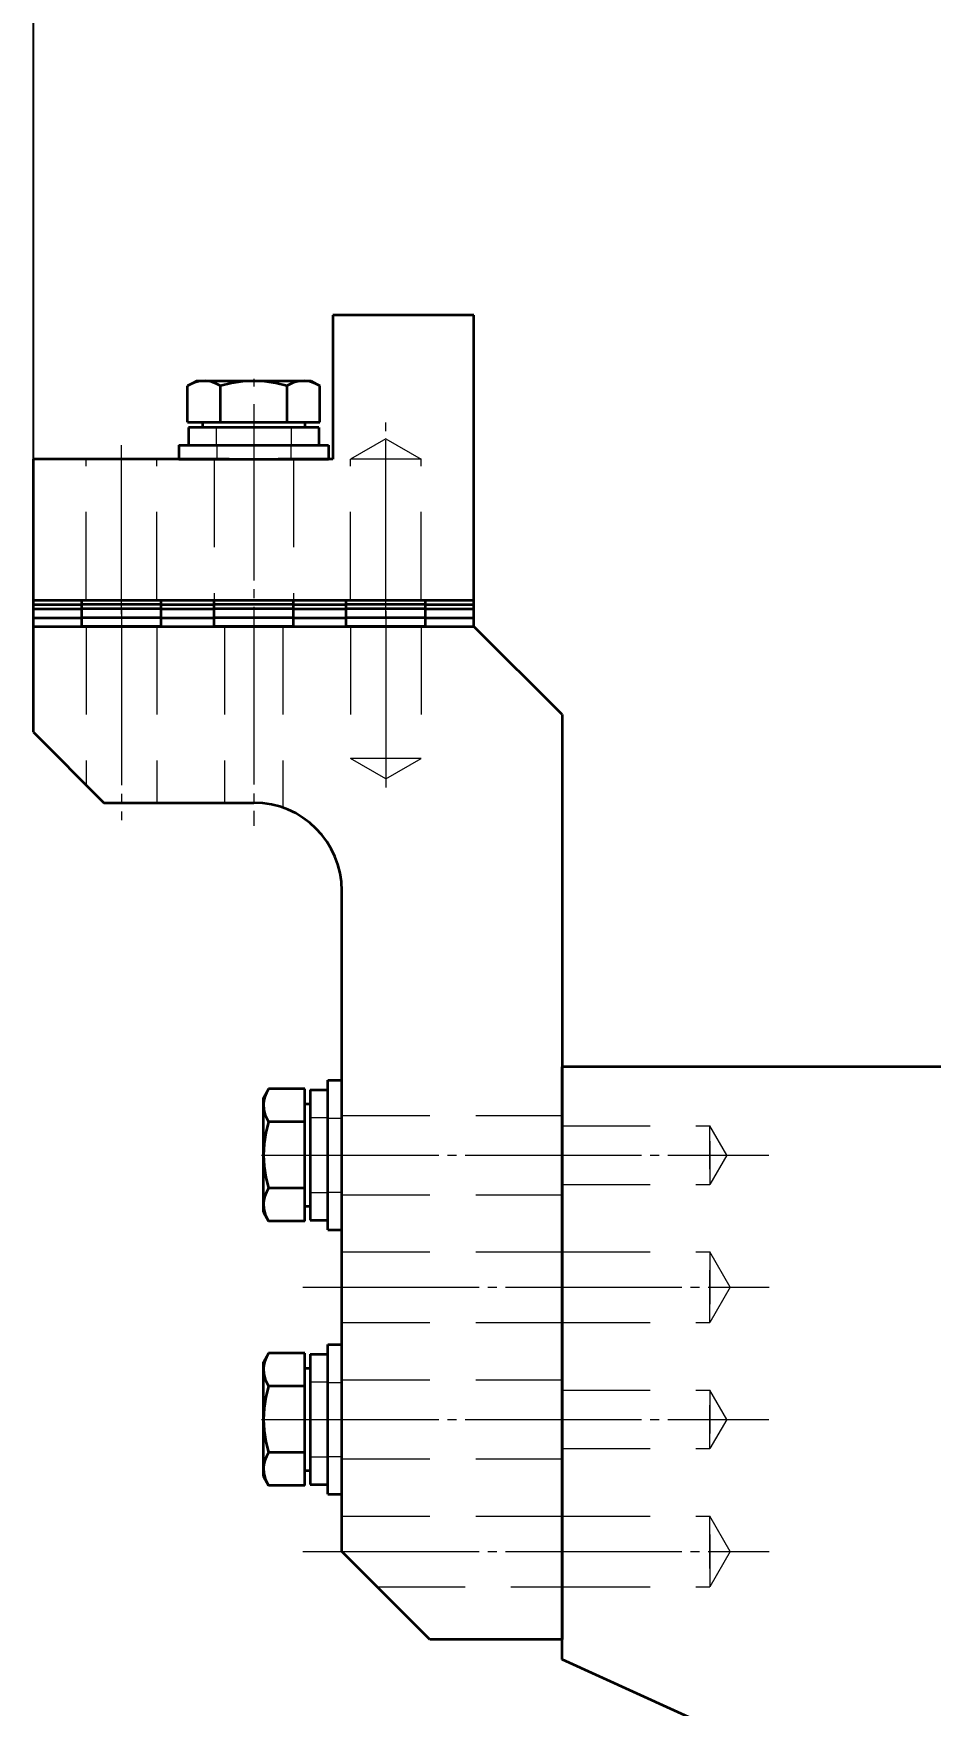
# Model space of a CAD drawing. Header units: millimetres. Extents: x 7914 to 16415, y -883 to 305.
# Drawn here: x 8194.7 to 8296.5, y -98.4 to 91.4 of the extents above; entities that cross this region are included whole.
import ezdxf

# ---------------------------------------------------------------- set-up
doc = ezdxf.new("R2010")
doc.units = ezdxf.units.MM
doc.linetypes.add('CENTER-HOKUTO', pattern=[23, 20, -1, 1, -1])
doc.linetypes.add('HIDDEN-HOKUTO', pattern=[3.8, 2.5, -1.3])
doc.layers.add('AM_7', color=2, linetype='CENTER-HOKUTO', lineweight=30)
doc.layers.add('AM_HID', color=1, linetype='HIDDEN-HOKUTO', lineweight=25)
doc.layers.add('word_dim', color=253, linetype='Continuous')
doc.styles.get("Standard").update_dxf_attribs({"font": 'romans.shx', "bigfont": 'bigfont.shx'})
doc.dimstyles.new('RS1-4', dxfattribs={"dimscale": 4, "dimtxt": 3.5, "dimasz": 3, "dimexe": 1, "dimexo": 0, "dimgap": 1, "dimtad": 3, "dimdsep": 46, "dimtxsty": 'Standard', "dimblk1": 'OPEN', "dimblk2": 'OPEN', "dimsah": 1, "dimcen": 0, "dimclrd": 256, "dimclre": 256, "dimclrt": 3, "dimadec": 0, "dimazin": 0, "dimtfac": 1, "dimtmove": 0, "dimatfit": 3, "dimldrblk": 'OPEN', "dimfxl": 0, "dimtolj": 1, "dimtzin": 0, "dimarcsym": 0})

# ---------------------------------------------------------------- blocks, each defined once
blk = doc.blocks.new('_Open')
at = {"color": 0, "lineweight": -2}
for p, q in [((-1, 0.167), (0, 0)), ((-1, -0.167), (0, 0)), ((0, 0), (-1, 0))]:
    blk.add_line(p, q, dxfattribs=at)
blk = doc.blocks.new('*D267')
at = {"layer": 'DEFPOINTS', "color": 0, "linetype": 'Continuous', "ltscale": 2}
for p in [(8630.39, 190.76), (8630.39, 123.12), (8194.72, 35.06)]:
    blk.add_point(p, dxfattribs=at)
at = {"layer": 'word_dim', "linetype": 'Continuous', "lineweight": -2, "ltscale": 2}
for p, q in [((8194.72, 35.06), (8194.72, 194.76)), ((8630.39, 123.12), (8630.39, 194.76)), ((8206.72, 190.76), (8618.39, 190.76))]:
    blk.add_line(p, q, dxfattribs=at)
at = {"layer": 'word_dim', "linetype": 'Continuous', "lineweight": -2, "ltscale": 2, "xscale": 12, "yscale": 12, "zscale": 12, "rotation": 180}
blk.add_blockref('_Open', (8194.72, 190.76), dxfattribs=at)
at = {"layer": 'word_dim', "linetype": 'Continuous', "lineweight": -2, "ltscale": 2, "xscale": 12, "yscale": 12, "zscale": 12}
blk.add_blockref('_Open', (8630.39, 190.76), dxfattribs=at)
at = {"layer": 'word_dim', "color": 3, "linetype": 'Continuous', "ltscale": 2, "insert": (8412.56, 201.76), "char_height": 14, "attachment_point": 5}
blk.add_mtext('\\A1;435.67', dxfattribs=at)

msp = doc.modelspace()

# ---------------------------------------------------------------- linework, layer by layer
at = {"color": 7, "lineweight": 35, "ltscale": 0.4}
for p, q in [((8244.723, 59.413), (8228.723, 59.413)), ((8194.723, 27.056), (8194.723, 43.056))]:
    msp.add_line(p, q, dxfattribs=at)
at = {"color": 7, "lineweight": 35, "ltscale": 0.408925}
msp.add_line((8228.723, 59.413), (8228.723, 43.056), dxfattribs=at)
at = {"color": 7, "lineweight": 35}
for p, q in [((8244.723, 27.056), (8244.723, 59.413)), ((8216.949, 43.056), (8194.723, 43.056)), ((8194.723, 27.056), (8244.723, 27.056)), ((8194.723, 24.056), (8244.723, 24.056)), ((8254.723, 14.056), (8254.723, -90.944)), ((8229.723, -80.944), (8229.723, -5.944)), ((8254.723, -93.213), (8254.723, -25.944)), ((8299.223, -25.944), (8254.723, -25.944)), ((8357.723, -139.944), (8254.723, -93.213))]:
    msp.add_line(p, q, dxfattribs=at)
at = {"color": 7, "lineweight": 35, "ltscale": 0.029085}
for p, q in [((8213.223, 51.956), (8212.216, 51.374)), ((8226.223, 51.956), (8227.231, 51.374))]:
    msp.add_line(p, q, dxfattribs=at)
at = {"color": 7, "lineweight": 35, "ltscale": 0.102957}
for p, q in [((8212.216, 47.256), (8212.216, 51.374)), ((8215.967, 47.256), (8215.967, 51.374)), ((8223.48, 51.374), (8223.48, 47.256)), ((8227.231, 47.256), (8227.231, 51.374)), ((8225.523, -28.437), (8221.405, -28.437)), ((8225.523, -32.187), (8221.405, -32.187)), ((8225.523, -39.701), (8221.405, -39.701)), ((8225.523, -43.452), (8221.405, -43.452)), ((8225.523, -58.437), (8221.405, -58.437)), ((8225.523, -62.187), (8221.405, -62.187)), ((8225.523, -69.701), (8221.405, -69.701)), ((8225.523, -73.452), (8221.405, -73.452))]:
    msp.add_line(p, q, dxfattribs=at)
at = {"color": 7, "lineweight": 35, "ltscale": 0.1625}
for p, q in [((8213.223, 51.956), (8219.723, 51.956)), ((8219.723, 51.956), (8226.223, 51.956)), ((8220.823, -35.944), (8220.823, -29.444)), ((8220.823, -42.444), (8220.823, -35.944)), ((8220.823, -65.944), (8220.823, -59.444)), ((8220.823, -72.444), (8220.823, -65.944))]:
    msp.add_line(p, q, dxfattribs=at)
at = {"color": 7, "lineweight": 35, "ltscale": 0.093771}
for p, q in [((8212.216, 47.256), (8215.967, 47.256)), ((8223.48, 47.256), (8227.231, 47.256)), ((8225.523, -32.187), (8225.523, -28.437)), ((8225.523, -43.452), (8225.523, -39.701)), ((8225.523, -62.187), (8225.523, -58.437)), ((8225.523, -73.452), (8225.523, -69.701))]:
    msp.add_line(p, q, dxfattribs=at)
at = {"color": 7, "lineweight": 35, "ltscale": 0.185}
for p, q in [((8219.723, 46.656), (8212.323, 46.656)), ((8227.123, 46.656), (8219.723, 46.656)), ((8226.123, -35.944), (8226.123, -43.344)), ((8226.123, -65.944), (8226.123, -73.344))]:
    msp.add_line(p, q, dxfattribs=at)
at = {"color": 7, "lineweight": 35, "ltscale": 0.049999}
for p, q in [((8212.323, 46.656), (8212.323, 44.656)), ((8227.123, 46.656), (8227.123, 44.656))]:
    msp.add_line(p, q, dxfattribs=at)
at = {"color": 7, "lineweight": 35, "ltscale": 0.015001}
for p, q in [((8213.908, 47.256), (8213.908, 46.656)), ((8225.538, 47.256), (8225.538, 46.656))]:
    msp.add_line(p, q, dxfattribs=at)
at = {"color": 7, "lineweight": 35, "ltscale": 0.187833}
for p, q in [((8215.967, 47.256), (8223.48, 47.256)), ((8225.523, -39.701), (8225.523, -32.187)), ((8225.523, -69.701), (8225.523, -62.187))]:
    msp.add_line(p, q, dxfattribs=at)
at = {"color": 7, "lineweight": 35, "ltscale": 0.2125}
for p, q in [((8211.223, 44.656), (8219.723, 44.656)), ((8219.723, 44.656), (8228.223, 44.656)), ((8211.223, 43.056), (8219.723, 43.056)), ((8219.723, 43.056), (8228.223, 43.056)), ((8228.123, -35.944), (8228.123, -27.444)), ((8229.723, -35.944), (8229.723, -27.444)), ((8228.123, -44.444), (8228.123, -35.944)), ((8229.723, -44.444), (8229.723, -35.944)), ((8228.123, -65.944), (8228.123, -57.444)), ((8229.723, -65.944), (8229.723, -57.444)), ((8228.123, -74.444), (8228.123, -65.944)), ((8229.723, -74.444), (8229.723, -65.944))]:
    msp.add_line(p, q, dxfattribs=at)
at = {"color": 7, "lineweight": 35, "ltscale": 0.04}
for p, q in [((8211.223, 44.656), (8211.223, 43.056)), ((8228.223, 44.656), (8228.223, 43.056)), ((8228.123, -27.444), (8229.723, -27.444)), ((8228.123, -44.444), (8229.723, -44.444)), ((8228.123, -57.444), (8229.723, -57.444)), ((8228.123, -74.444), (8229.723, -74.444))]:
    msp.add_line(p, q, dxfattribs=at)
at = {"color": 7, "lineweight": 35, "ltscale": 0.155593}
msp.add_line((8228.723, 43.056), (8222.5, 43.056), dxfattribs=at)
at = {"color": 7, "lineweight": 35, "ltscale": 0.0125}
for p, q in [((8194.723, 26.556), (8194.723, 27.056)), ((8200.223, 26.556), (8200.223, 27.056)), ((8209.223, 26.556), (8209.223, 27.056)), ((8215.223, 26.556), (8215.223, 27.056)), ((8224.223, 26.556), (8224.223, 27.056)), ((8230.223, 26.556), (8230.223, 27.056)), ((8239.223, 26.556), (8239.223, 27.056)), ((8244.723, 26.556), (8244.723, 27.056)), ((8194.723, 26.056), (8194.723, 26.556)), ((8200.223, 26.056), (8200.223, 26.556)), ((8209.223, 26.056), (8209.223, 26.556)), ((8215.223, 26.056), (8215.223, 26.556)), ((8224.223, 26.056), (8224.223, 26.556)), ((8230.223, 26.056), (8230.223, 26.556)), ((8239.223, 26.056), (8239.223, 26.556)), ((8244.723, 26.056), (8244.723, 26.556))]:
    msp.add_line(p, q, dxfattribs=at)
at = {"color": 7, "lineweight": 35, "ltscale": 0.1375}
for p, q in [((8194.723, 27.056), (8200.223, 27.056)), ((8239.223, 27.056), (8244.723, 27.056)), ((8194.723, 26.556), (8200.223, 26.556)), ((8194.723, 26.556), (8200.223, 26.556)), ((8194.723, 26.056), (8200.223, 26.056)), ((8194.723, 26.056), (8200.223, 26.056)), ((8194.723, 25.056), (8200.223, 25.056)), ((8194.723, 25.056), (8200.223, 25.056)), ((8239.223, 26.556), (8244.723, 26.556)), ((8239.223, 26.556), (8244.723, 26.556)), ((8239.223, 26.056), (8244.723, 26.056)), ((8239.223, 26.056), (8244.723, 26.056)), ((8239.223, 25.056), (8244.723, 25.056)), ((8239.223, 25.056), (8244.723, 25.056)), ((8194.723, 24.056), (8200.223, 24.056)), ((8239.223, 24.056), (8244.723, 24.056))]:
    msp.add_line(p, q, dxfattribs=at)
at = {"color": 7, "lineweight": 35, "ltscale": 0.15}
for p, q in [((8209.223, 27.056), (8215.223, 27.056)), ((8224.223, 27.056), (8230.223, 27.056)), ((8209.223, 26.556), (8215.223, 26.556)), ((8209.223, 26.556), (8215.223, 26.556)), ((8209.223, 26.056), (8215.223, 26.056)), ((8209.223, 26.056), (8215.223, 26.056)), ((8209.223, 25.056), (8215.223, 25.056)), ((8209.223, 25.056), (8215.223, 25.056)), ((8224.223, 26.556), (8230.223, 26.556)), ((8224.223, 26.556), (8230.223, 26.556)), ((8224.223, 26.056), (8230.223, 26.056)), ((8224.223, 26.056), (8230.223, 26.056)), ((8224.223, 25.056), (8230.223, 25.056)), ((8224.223, 25.056), (8230.223, 25.056)), ((8209.223, 24.056), (8215.223, 24.056)), ((8224.223, 24.056), (8230.223, 24.056))]:
    msp.add_line(p, q, dxfattribs=at)
at = {"color": 7, "lineweight": 35, "ltscale": 0.025}
for p, q in [((8194.723, 25.056), (8194.723, 26.056)), ((8194.723, 24.056), (8194.723, 25.056)), ((8200.223, 25.056), (8200.223, 26.056)), ((8200.223, 24.056), (8200.223, 25.056)), ((8209.223, 25.056), (8209.223, 26.056)), ((8209.223, 24.056), (8209.223, 25.056)), ((8215.223, 25.056), (8215.223, 26.056)), ((8215.223, 24.056), (8215.223, 25.056)), ((8224.223, 25.056), (8224.223, 26.056)), ((8224.223, 24.056), (8224.223, 25.056)), ((8230.223, 25.056), (8230.223, 26.056)), ((8230.223, 24.056), (8230.223, 25.056)), ((8239.223, 25.056), (8239.223, 26.056)), ((8239.223, 24.056), (8239.223, 25.056)), ((8244.723, 25.056), (8244.723, 26.056)), ((8244.723, 24.056), (8244.723, 25.056))]:
    msp.add_line(p, q, dxfattribs=at)
at = {"color": 7, "lineweight": 35, "ltscale": 0.225}
for p, q in [((8209.223, 26.556), (8200.223, 26.556)), ((8209.223, 26.556), (8200.223, 26.556)), ((8209.223, 26.056), (8200.223, 26.056)), ((8209.223, 26.056), (8200.223, 26.056)), ((8209.223, 25.056), (8200.223, 25.056)), ((8209.223, 25.056), (8200.223, 25.056)), ((8224.223, 26.556), (8215.223, 26.556)), ((8224.223, 26.556), (8215.223, 26.556)), ((8224.223, 26.056), (8215.223, 26.056)), ((8224.223, 26.056), (8215.223, 26.056)), ((8224.223, 25.056), (8215.223, 25.056)), ((8224.223, 25.056), (8215.223, 25.056)), ((8239.223, 26.556), (8230.223, 26.556)), ((8239.223, 26.556), (8230.223, 26.556)), ((8239.223, 26.056), (8230.223, 26.056)), ((8239.223, 26.056), (8230.223, 26.056)), ((8239.223, 25.056), (8230.223, 25.056)), ((8239.223, 25.056), (8230.223, 25.056)), ((8209.223, 24.056), (8200.223, 24.056)), ((8224.223, 24.056), (8215.223, 24.056)), ((8239.223, 24.056), (8230.223, 24.056))]:
    msp.add_line(p, q, dxfattribs=at)
at = {"color": 7, "lineweight": 35, "ltscale": 0.3}
msp.add_line((8194.723, 12.056), (8194.723, 24.056), dxfattribs=at)
at = {"color": 7, "lineweight": 35, "ltscale": 0.353553}
for p, q in [((8254.723, 14.056), (8244.723, 24.056)), ((8239.723, -90.944), (8229.723, -80.944))]:
    msp.add_line(p, q, dxfattribs=at)
at = {"color": 7, "lineweight": 35, "ltscale": 0.282843}
msp.add_line((8194.723, 12.056), (8202.723, 4.056), dxfattribs=at)
at = {"color": 7, "lineweight": 35, "ltscale": 0.425}
msp.add_line((8202.723, 4.056), (8219.723, 4.056), dxfattribs=at)
at = {"color": 7, "lineweight": 35, "ltscale": 0.029084}
for p, q in [((8220.823, -29.444), (8221.405, -28.437)), ((8220.823, -42.444), (8221.405, -43.452)), ((8220.823, -59.444), (8221.405, -58.437)), ((8220.823, -72.444), (8221.405, -73.452))]:
    msp.add_line(p, q, dxfattribs=at)
at = {"color": 7, "lineweight": 35, "ltscale": 0.015}
for p, q in [((8225.523, -30.129), (8226.123, -30.129)), ((8225.523, -41.759), (8226.123, -41.759)), ((8225.523, -60.129), (8226.123, -60.129)), ((8225.523, -71.759), (8226.123, -71.759))]:
    msp.add_line(p, q, dxfattribs=at)
at = {"color": 7, "lineweight": 35, "ltscale": 0.185001}
for p, q in [((8226.123, -28.544), (8226.123, -35.944)), ((8226.123, -58.544), (8226.123, -65.944))]:
    msp.add_line(p, q, dxfattribs=at)
at = {"color": 7, "lineweight": 35, "ltscale": 0.05}
for p, q in [((8226.123, -28.544), (8228.123, -28.544)), ((8226.123, -43.344), (8228.123, -43.344)), ((8226.123, -58.544), (8228.123, -58.544)), ((8226.123, -73.344), (8228.123, -73.344))]:
    msp.add_line(p, q, dxfattribs=at)
at = {"color": 7, "lineweight": 35, "ltscale": 0.375}
msp.add_line((8254.723, -90.944), (8239.723, -90.944), dxfattribs=at)
at = {"color": 7, "lineweight": 35}
for points in [[(8215.967, 51.374), (8215.516, 51.609), (8215.06, 51.791), (8214.65, 51.899), (8214.238, 51.951), (8213.611, 51.914), (8212.99, 51.745), (8212.601, 51.578), (8212.216, 51.374)], [(8219.723, 51.956), (8218.454, 51.885), (8217.2, 51.683), (8215.967, 51.374)], [(8223.48, 51.374), (8222.247, 51.683), (8220.992, 51.885), (8219.723, 51.956)], [(8227.231, 51.374), (8226.78, 51.609), (8226.324, 51.791), (8225.914, 51.899), (8225.502, 51.951), (8224.875, 51.914), (8224.255, 51.745), (8223.865, 51.578), (8223.48, 51.374)], [(8221.405, -28.437), (8221.17, -28.887), (8220.988, -29.343), (8220.88, -29.753), (8220.829, -30.166), (8220.865, -30.792), (8221.034, -31.413), (8221.201, -31.802), (8221.405, -32.187)], [(8221.405, -32.187), (8221.096, -33.421), (8220.894, -34.675), (8220.823, -35.944)], [(8220.823, -35.944), (8220.894, -37.213), (8221.096, -38.468), (8221.405, -39.701)], [(8221.405, -39.701), (8221.17, -40.151), (8220.988, -40.608), (8220.88, -41.017), (8220.829, -41.43), (8220.865, -42.056), (8221.034, -42.677), (8221.201, -43.067), (8221.405, -43.452)], [(8221.405, -58.437), (8221.17, -58.887), (8220.988, -59.343), (8220.88, -59.753), (8220.829, -60.166), (8220.865, -60.792), (8221.034, -61.413), (8221.201, -61.802), (8221.405, -62.187)], [(8221.405, -62.187), (8221.096, -63.421), (8220.894, -64.675), (8220.823, -65.944)], [(8220.823, -65.944), (8220.894, -67.213), (8221.096, -68.468), (8221.405, -69.701)], [(8221.405, -69.701), (8221.17, -70.151), (8220.988, -70.608), (8220.88, -71.017), (8220.829, -71.43), (8220.865, -72.056), (8221.034, -72.677), (8221.201, -73.067), (8221.405, -73.452)]]:
    msp.add_lwpolyline(points, dxfattribs=at)
msp.add_arc((8219.723, -5.944), 10, 360, 90, dxfattribs=at)
at = {"layer": 'AM_7', "color": 2, "lineweight": 13}
for p, q in [((8219.723, 52.17), (8219.723, 51.293)), ((8219.723, 49.276), (8219.723, 25.035)), ((8234.723, 25.225), (8234.723, 47.196)), ((8204.723, 25.456), (8204.723, 44.656)), ((8204.723, 26.056), (8204.723, 2.055)), ((8219.723, 26.113), (8219.723, 1.431)), ((8234.723, 25.787), (8234.723, 5.016)), ((8220.609, -35.944), (8221.485, -35.944)), ((8220.734, -35.944), (8278.205, -35.944)), ((8225.315, -50.944), (8278.214, -50.944)), ((8220.609, -65.944), (8221.485, -65.944)), ((8220.734, -65.944), (8278.205, -65.944)), ((8225.315, -80.944), (8278.214, -80.944))]:
    msp.add_line(p, q, dxfattribs=at)
at = {"layer": 'AM_HID', "color": 1, "lineweight": 13, "ltscale": 4}
for p, q in [((8215.967, 47.256), (8215.967, 51.374)), ((8223.48, 47.256), (8223.48, 51.374)), ((8215.473, 46.656), (8219.723, 46.656)), ((8215.473, 46.656), (8215.473, 44.656)), ((8219.723, 46.656), (8223.973, 46.656)), ((8223.973, 46.656), (8223.973, 44.656)), ((8215.473, 44.656), (8219.723, 44.656)), ((8215.523, 44.656), (8215.523, 43.056)), ((8219.723, 44.656), (8223.973, 44.656)), ((8223.923, 44.656), (8223.923, 43.056)), ((8234.723, 45.365), (8230.723, 43.056)), ((8234.723, 45.365), (8238.723, 43.056)), ((8200.723, 27.056), (8200.723, 43.056)), ((8208.723, 27.056), (8208.723, 43.056)), ((8215.223, 43.056), (8215.223, 27.056)), ((8222.5, 43.056), (8216.949, 43.056)), ((8224.223, 43.056), (8224.223, 27.056)), ((8236.641, 43.056), (8230.723, 43.056)), ((8230.723, 27.056), (8230.723, 43.056)), ((8238.723, 43.056), (8232.806, 43.056)), ((8238.723, 27.056), (8238.723, 43.056)), ((8209.223, 27.056), (8200.223, 27.056)), ((8224.223, 27.056), (8215.223, 27.056)), ((8239.223, 27.056), (8230.223, 27.056)), ((8200.723, 24.056), (8200.723, 6.056)), ((8208.723, 24.056), (8208.723, 4.056)), ((8216.4, 24.056), (8216.4, 4.056)), ((8223.047, 24.056), (8223.047, 3.487)), ((8230.723, 24.056), (8230.723, 9.056)), ((8238.723, 24.056), (8238.723, 9.056)), ((8236.641, 9.056), (8230.723, 9.056)), ((8234.723, 6.746), (8230.723, 9.056)), ((8238.723, 9.056), (8232.806, 9.056)), ((8234.723, 6.746), (8238.723, 9.056)), ((8225.523, -32.187), (8221.405, -32.187)), ((8226.123, -35.944), (8226.123, -31.694)), ((8226.123, -31.694), (8228.123, -31.694)), ((8228.123, -35.944), (8228.123, -31.694)), ((8228.123, -31.744), (8229.723, -31.744)), ((8229.723, -31.444), (8254.723, -31.444)), ((8254.723, -32.621), (8271.497, -32.621)), ((8271.497, -34.351), (8271.497, -32.621)), ((8273.416, -35.944), (8271.497, -32.621)), ((8271.497, -37.538), (8271.497, -33.028)), ((8226.123, -40.194), (8226.123, -35.944)), ((8228.123, -40.194), (8228.123, -35.944)), ((8271.497, -34.351), (8271.497, -38.861)), ((8273.416, -35.944), (8271.497, -39.268)), ((8271.497, -37.538), (8271.497, -39.268)), ((8221.405, -39.701), (8225.523, -39.701)), ((8254.723, -39.268), (8271.497, -39.268)), ((8226.123, -40.194), (8228.123, -40.194)), ((8228.123, -40.144), (8229.723, -40.144)), ((8229.723, -40.444), (8254.723, -40.444)), ((8229.723, -46.944), (8254.723, -46.944)), ((8254.723, -46.944), (8271.497, -46.944)), ((8271.497, -46.944), (8271.497, -49.026)), ((8273.806, -50.944), (8271.497, -46.944)), ((8271.497, -47.434), (8271.497, -52.862)), ((8271.497, -54.454), (8271.497, -49.026)), ((8273.806, -50.944), (8271.497, -54.944)), ((8271.497, -54.944), (8271.497, -52.862)), ((8229.723, -54.944), (8254.723, -54.944)), ((8254.723, -54.944), (8271.497, -54.944)), ((8225.523, -62.187), (8221.405, -62.187)), ((8226.123, -65.944), (8226.123, -61.694)), ((8226.123, -61.694), (8228.123, -61.694)), ((8228.123, -65.944), (8228.123, -61.694)), ((8228.123, -61.744), (8229.723, -61.744)), ((8229.723, -61.444), (8254.723, -61.444)), ((8254.723, -62.621), (8271.497, -62.621)), ((8271.497, -62.621), (8271.497, -64.351)), ((8273.416, -65.944), (8271.497, -62.621)), ((8271.497, -63.028), (8271.497, -67.538)), ((8271.497, -68.861), (8271.497, -64.351)), ((8226.123, -70.194), (8226.123, -65.944)), ((8228.123, -70.194), (8228.123, -65.944)), ((8273.416, -65.944), (8271.497, -69.268)), ((8271.497, -69.268), (8271.497, -67.538)), ((8221.405, -69.701), (8225.523, -69.701)), ((8226.123, -70.194), (8228.123, -70.194)), ((8228.123, -70.144), (8229.723, -70.144)), ((8254.723, -69.268), (8271.497, -69.268)), ((8229.723, -70.444), (8254.723, -70.444)), ((8229.723, -76.944), (8254.723, -76.944)), ((8254.723, -76.944), (8271.497, -76.944)), ((8271.497, -79.026), (8271.497, -76.944)), ((8273.806, -80.944), (8271.497, -76.944)), ((8271.497, -82.862), (8271.497, -77.434)), ((8271.497, -79.026), (8271.497, -84.454)), ((8273.806, -80.944), (8271.497, -84.944)), ((8271.497, -82.862), (8271.497, -84.944)), ((8233.723, -84.944), (8254.723, -84.944)), ((8254.723, -84.944), (8271.497, -84.944))]:
    msp.add_line(p, q, dxfattribs=at)
for points in [[(8212.216, 51.374), (8212.666, 51.609), (8213.123, 51.791), (8213.532, 51.899), (8213.945, 51.951), (8214.571, 51.914), (8215.192, 51.745), (8215.582, 51.578), (8215.967, 51.374)], [(8215.967, 51.374), (8217.2, 51.683), (8218.454, 51.885), (8219.723, 51.956)], [(8219.723, 51.956), (8220.992, 51.885), (8222.247, 51.683), (8223.48, 51.374)], [(8223.48, 51.374), (8223.93, 51.609), (8224.387, 51.791), (8224.796, 51.899), (8225.209, 51.951), (8225.835, 51.914), (8226.456, 51.745), (8226.846, 51.578), (8227.231, 51.374)], [(8221.405, -32.187), (8221.17, -31.737), (8220.988, -31.281), (8220.88, -30.871), (8220.829, -30.458), (8220.865, -29.832), (8221.034, -29.211), (8221.201, -28.822), (8221.405, -28.437)], [(8220.823, -35.944), (8220.894, -34.675), (8221.096, -33.421), (8221.405, -32.187)], [(8221.405, -39.701), (8221.096, -38.468), (8220.894, -37.213), (8220.823, -35.944)], [(8221.405, -43.452), (8221.17, -43.001), (8220.988, -42.545), (8220.88, -42.135), (8220.829, -41.723), (8220.865, -41.096), (8221.034, -40.475), (8221.201, -40.086), (8221.405, -39.701)], [(8221.405, -62.187), (8221.17, -61.737), (8220.988, -61.281), (8220.88, -60.871), (8220.829, -60.458), (8220.865, -59.832), (8221.034, -59.211), (8221.201, -58.822), (8221.405, -58.437)], [(8220.823, -65.944), (8220.894, -64.675), (8221.096, -63.421), (8221.405, -62.187)], [(8221.405, -69.701), (8221.096, -68.468), (8220.894, -67.213), (8220.823, -65.944)], [(8221.405, -73.452), (8221.17, -73.001), (8220.988, -72.545), (8220.88, -72.135), (8220.829, -71.723), (8220.865, -71.096), (8221.034, -70.475), (8221.201, -70.086), (8221.405, -69.701)]]:
    msp.add_lwpolyline(points, dxfattribs=at)

# ---------------------------------------------------------------- dimensions: what is measured, and where the dimension line sits
at = {"layer": 'word_dim', "linetype": 'Continuous', "ltscale": 2}
dim = msp.add_linear_dim(base=(8630.38834, 190.76033), p1=(8194.72327, 35.05586), p2=(8630.38834, 123.11677), dimstyle='RS1-4', dxfattribs=at)
dim.commit()
dim.dimension.update_dxf_attribs({"geometry": '*D267', "text_midpoint": (8412.55581, 201.76033)})

doc.saveas('drawing.dxf')
